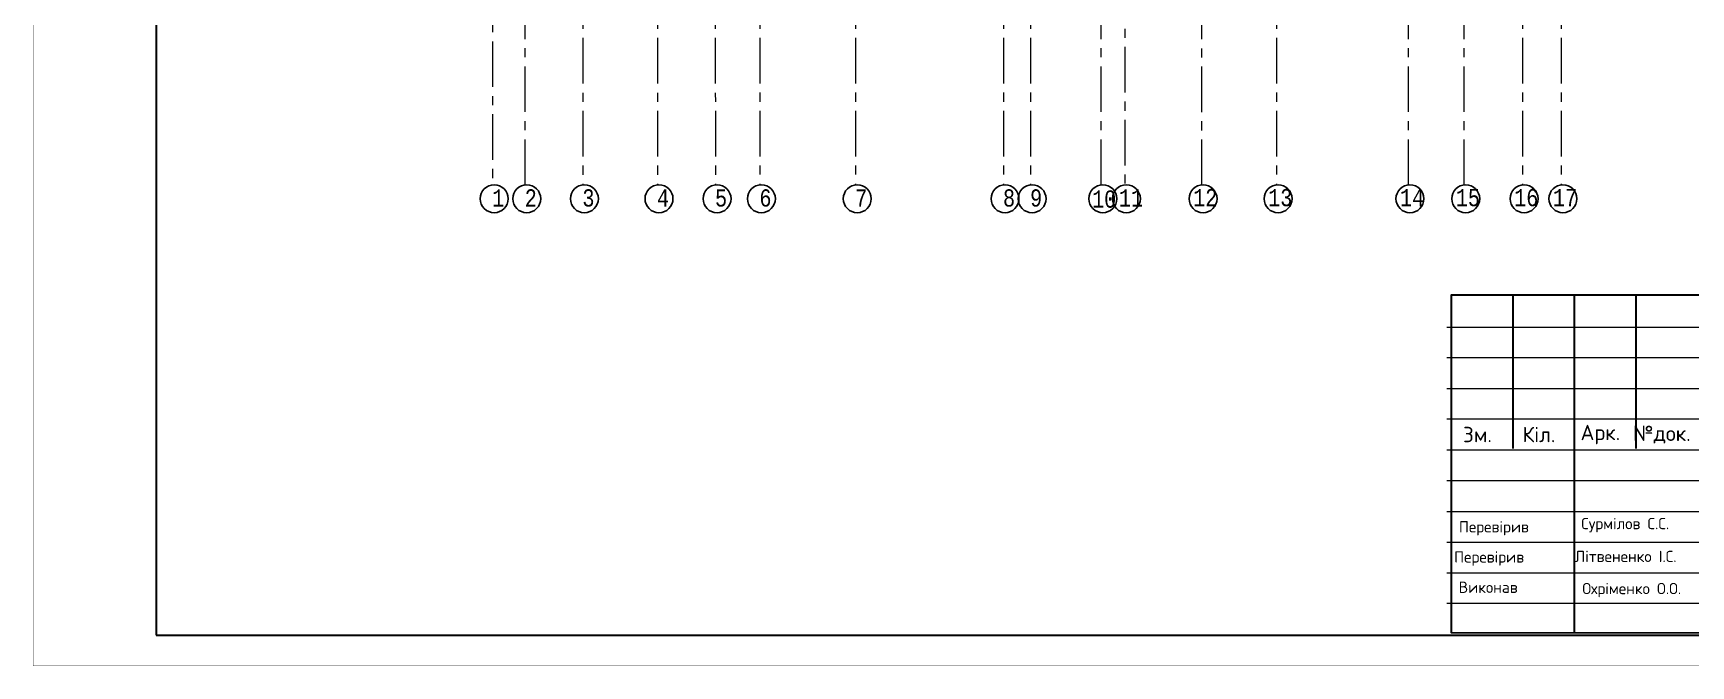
# Model space of a CAD drawing. Header units: millimetres. Extents: x -689206 to 4969298, y -1019800 to 703299.
# Drawn here: x 628404 to 709266, y -677850 to -646991 of the extents above; entities that cross this region are included whole.
import ezdxf

# ---------------------------------------------------------------- set-up
doc = ezdxf.new("R2010")
doc.units = ezdxf.units.MM
doc.linetypes.add('осеваяX2', pattern=[101.6, 63.5, -12.7, 12.7, -12.7])
doc.layers.add('внешняярамка', color=7, linetype='Continuous', lineweight=5, plot=False)
for name, color, linetype, lineweight in [('РАЗМЕРЫ', 7, 'Continuous', 9), ('стены', 7, 'Continuous', 20), ('Штамп', 7, 'Continuous', 5)]:
    doc.layers.add(name, color=color, linetype=linetype, lineweight=lineweight)
doc.layers.add('сетка', color=104, linetype='Continuous')
doc.styles.get("Standard").update_dxf_attribs({"font": 'arial.ttf'})
doc.styles.add('Аннотативный', font='isocteur.ttf', dxfattribs={"width": 0.7, "height": 250})

msp = doc.modelspace()

# ---------------------------------------------------------------- linework, layer by layer
at = {"layer": 'внешняярамка', "lineweight": 5, "ltscale": 50, "const_width": 3}
msp.add_lwpolyline([(628405.1, -677848.6), (754303.8, -677848.6), (754303.8, -588820.3), (628405.1, -588820.3), (628405.1, -677848.6)], dxfattribs=at)
at = {"layer": 'РАЗМЕРЫ', "linetype": 'осеваяX2', "lineweight": 5, "ltscale": 35}
for p, q in [((650816.2, -604720.3), (650816.2, -654392.6)), ((652405.6, -654392.6), (652405.6, -604554.9)), ((655216.2, -604554.9), (655216.2, -654392.6)), ((661607.7, -604554.9), (661687.7, -654392.6)), ((663851.7, -604551.3), (663851.7, -654392.6)), ((668525.6, -604551.3), (668525.6, -654392.6)), ((675735.6, -604551.3), (675735.6, -654392.6)), ((680505.6, -654392.6), (680505.6, -604551.3)), ((695485.4, -654392.6), (695485.4, -604551.3)), ((698207.9, -654392.6), (698207.9, -604551.3)), ((702947.1, -604551.3), (702947.1, -654392.6)), ((681655.3, -619215.2), (681655.3, -654392.6))]:
    msp.add_line(p, q, dxfattribs=at)
at = {"layer": 'сетка', "color": 0}
for centre in [(650893.1, -655069), (652482.5, -655069), (655293.1, -655069), (658932.5, -655069), (661764.6, -655069), (663928.6, -655069), (668602.5, -655069), (675812.5, -655069), (677132.5, -655069), (680582.5, -655069), (681732.2, -655069), (685472.6, -655069), (689132.5, -655069), (695562.3, -655069), (698284.8, -655069), (701132.5, -655069), (703024, -655069)]:
    msp.add_circle(centre, 680.7, dxfattribs=at)
at = {"layer": 'стены', "linetype": 'осеваяX2', "lineweight": 5, "ltscale": 35}
for p, q in [((658855.6, -604554.9), (658855.6, -654392.6)), ((677055.6, -604551.3), (677055.6, -654392.6)), ((689055.6, -604551.3), (689055.6, -654392.6)), ((701055.6, -604551.3), (701055.6, -654392.6)), ((685395.7, -605952.8), (685395.7, -654392.6))]:
    msp.add_line(p, q, dxfattribs=at)
at = {"layer": 'Штамп'}
for p, q in [((716840.3, -662822.5), (697359.5, -662822.5)), ((716840.3, -665819.6), (697359.5, -665819.6))]:
    msp.add_line(p, q, dxfattribs=at)
at = {"layer": 'Штамп', "lineweight": 30}
for points in [[(634400.3, -676349.8), (752805, -676349.8), (752805, -590319.1), (634400.3, -590319.1)], [(753032.3, -676274.1), (697586.8, -676233.5), (697586.8, -659749.7), (753032.4, -659749.7)]]:
    msp.add_lwpolyline(points, close=True, dxfattribs=at)
for points in [[(700583.9, -659749.7), (700583.9, -667242.4)], [(703580.9, -659749.7), (703580.9, -676237.9)], [(706578, -659749.7), (706578, -667242.4)]]:
    msp.add_lwpolyline(points, dxfattribs=at)
at = {"layer": 'Штамп'}
for points in [[(697359.5, -661324), (716840.3, -661324)], [(697359.5, -664321.1), (716840.3, -664321.1)], [(697359.5, -667318.1), (716840.3, -667318.1)], [(697359.5, -668816.6), (716840.3, -668816.6)], [(697359.5, -670315.2), (716840.3, -670315.2)], [(697359.5, -671813.7), (716840.3, -671813.7)], [(697359.5, -673312.2), (716840.3, -673312.2)], [(716840.3, -674810.8), (697359.5, -674810.8)]]:
    msp.add_lwpolyline(points, dxfattribs=at)

# ---------------------------------------------------------------- texts
at = {"layer": 'РАЗМЕРЫ', "lineweight": 5, "ltscale": 35, "width": 7009.377, "attachment_point": 1, "style": 'Аннотативный'}
for s, insert, char_height in [('1', (650794.2, -654608), 841.3), ('2', (652383.6, -654608), 841.3), ('3', (655194.2, -654608), 841.3), ('4', (658833.6, -654608), 841.3), ('5', (661665.7, -654608), 841.3), ('6', (663829.7, -654608), 841.3), ('7', (668503.6, -654608), 841.3), ('8', (675713.6, -654608), 841.3), ('9', (677033.6, -654608), 841.3), ('10', (680056.9, -654661.3), 841.28), ('11', (681366.6, -654608), 841.28), ('12', (684987.1, -654591.2), 841.28), ('13', (688647, -654591.2), 841.28), ('14', (695076.9, -654591.2), 841.28), ('15', (697799.3, -654591.2), 841.28), ('16', (700647, -654591.2), 841.28), ('17', (702538.5, -654591.2), 841.28)]:
    msp.add_mtext(s, dxfattribs=dict(at, insert=insert, char_height=char_height))
at = {"layer": 'Штамп', "attachment_point": 5}
for s, width, insert, char_height in [('\\pxqc;{\\fISOCPEUR|b0|i0|c204|p34;Зм.}', 2997.055, (698858, -666568.9), 749.264), ('\\pxqc;{\\fISOCPEUR|b0|i0|c204|p34;Кіл.}', 2997.055, (701855.1, -666568.9), 749.264), ('\\pxqc;{\\fISOCPEUR|b0|i0|c204|p34;Арк.}', 2997.055, (704852.1, -666568.9), 749.264), ('\\pxqc;{\\fISOCPEUR|b0|i0|c204|p34;№док.}', 2997.055, (707849.2, -666568.9), 749.264), ('\\pxql;{\\fISOCPEUR|b0|i0|c204|p34;Перевірив}', 5994.11, (700949.8, -671141.8), 549.404), ('\\pxql;{\\fISOCPEUR|b0|i0|c204|p34;Сурмілов С.С.}', 5994.11, (706918.2, -670987.1), 549.404), ('\\pxql;{\\fISOCPEUR|b0|i0|c204|p34;Перевірив}', 5994.11, (700717.7, -672614.5), 549.404), ('\\pxql;{\\fISOCPEUR|b0|i0|c204|p34;Літвененко І.С.}', 5994.11, (706608.6, -672511.4), 549.404), ('\\pxql;{\\fISOCPEUR|b0|i0|c204|p34;Виконав}', 5994.11, (700938.1, -674019.5), 549.404), ('\\pxql;{\\fISOCPEUR|b0|i0|c204|p34;Охріменко О.О.}', 5994.11, (706969.8, -674154.5), 549.404)]:
    msp.add_mtext_dynamic_manual_height_columns(s, width=width, gutter_width=3746.3, heights=[0], dxfattribs=dict(at, insert=insert, char_height=char_height))

doc.saveas('drawing.dxf')
